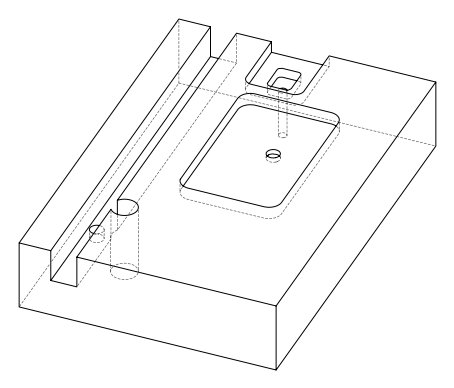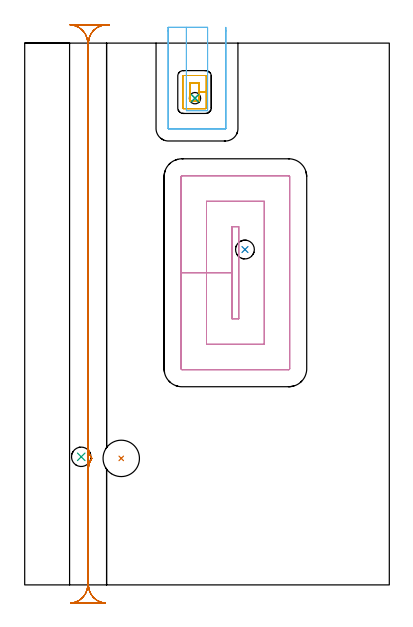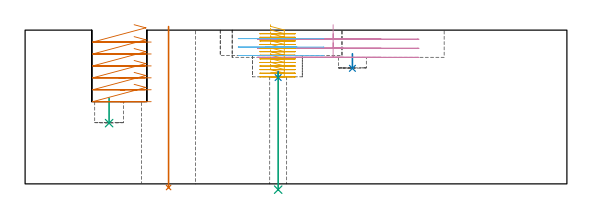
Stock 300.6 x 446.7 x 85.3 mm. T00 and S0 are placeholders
(PLAN: 9 operations, 8 tool changes, 28 min)
(1 INDEXABLE_INSERT_DRILL_THROUGH_HOLE_FROM_SOLID | STEP1HOLE_1 | NXT0302_031 | 0.36 min | 60241 mm3)
(2 INDEXABLE_INSERT_DRILL_BLIND_HOLE_FROM_SOLID | STEP1POCKET | NXT0302_002 | 0.04 min | 3956 mm3)
(3 INDEXABLE_INSERT_DRILL_BLIND_HOLE_FROM_SOLID_1 | STEP1POCKET_1 | NXT0302_003 | 0.07 min | 10313 mm3)
(4 MILL_RECTANGULAR_POCKET | POCKET_RECTANGULAR_STRAIGHT | UGT0201_006 | Follow Part, ap 7, ae 75% | 6.59 min | 328023 mm3)
(5 MILL_RECTANGULAR_POCKET_1 | POCKET_RECTANGULAR_STRAIGHT_1 | UGT0201_007 | Follow Part, ap 2, ae 75% | 4.81 min | 24800 mm3)
(6 MILL_SLOT | SLOT_PARTIAL_RECTANGULAR | UGT0201_104 | Follow Part, ap 5, ae 75% | 2.69 min | 62696 mm3)
(7 MILL_RECTANGULAR_SLOT | SLOT_RECTANGULAR | UGT0201_018 | Follow Part, ap 7.5, ae 75% | 13.15 min | 531547 mm3)
(8 SPOT_DRILL | STEP1HOLE | NXT0321_9005460120000 | 0.03 min | 7 mm3)
(9 DRILL_THROUGH_HOLE_INTO_CENTER | STEP1HOLE | NXT0301_065 | 0.27 min | 4120 mm3)
(TOOL NXT0302_031 | Index. Insert Drill 30mm [880-D3000L32-05] | D30 PA176 FL150 Z2)
(TOOL NXT0302_002 | Index. Insert Drill 15.5mm [880-D1550L20-05] | D15.5 PA176 FL78 Z2)
(TOOL NXT0302_003 | Index. Insert Drill 16mm [880-D1600L20-05] | D16 PA176 FL80 Z2)
(TOOL UGT0201_006 | End Mill 28 mm | D28 FL25 Z2)
(TOOL UGT0201_007 | End Mill 8 mm | D8 FL19 Z4)
(TOOL UGT0201_104 | End Mill 20 mm | D20 FL22 Z2)
(TOOL UGT0201_018 | End mill 30 mm | D30 FL50 Z4)
(TOOL NXT0321_9005460120000 | NC Spot Drill, 142deg, 12mm, Carbide, Uncoated | D12 PA142 FL30 Z2)
(TOOL NXT0301_065 | Carbide Drill 9.4mm [860.1-0940-075A1-MM 2214] | D9.4 PA140 FL98 Z2)
(OP 1 INDEXABLE_INSERT_DRILL_THROUGH_HOLE_FROM_SOLID)
G17 G21 G94 G90
T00 M6
G54
G17 G0 G90 X79.6 Y104.3 S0 M3
G43 Z95.3 H1
G94 G81 G98 Z-2.024 F250. R87.3
G80
M5
M2
(OP 2 INDEXABLE_INSERT_DRILL_BLIND_HOLE_FROM_SOLID)
G17 G21 G94 G90
T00 M6
G54
G17 G0 G90 X181.6 Y276.5 S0 M3
G43 Z95.3 H1
G94 G81 G98 Z64.1 F250. R72.2
G80
M5
M2
(OP 3 INDEXABLE_INSERT_DRILL_BLIND_HOLE_FROM_SOLID_1)
G17 G21 G94 G90
T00 M6
G54
G17 G0 G90 X46.6 Y105.6 S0 M3
G43 Z95.3 H1
G94 G81 G98 Z33.7 F250. R47.6
G80
M5
M2
(OP 4 MILL_RECTANGULAR_POCKET)
G17 G21 G94 G90
T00 M6
G54
G17 G0 G90 X170.9 Y287.331 S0 M3
G43 Z95.3 H0
Z88.3
G94 G1 Y257.35 Z80.267 F250.
Y219.4 F500.
X176.5
Y295.3
X170.9
Y257.35
X149.9
Y198.4
X197.5
Y316.3
X149.9
Y257.35
X128.9
Y178.2
G3 X129.7 Y177.4 R0.8
G1 X217.7
G3 X218.5 Y178.2 R0.8
G1 Y336.5
G3 X217.7 Y337.3 R0.8
G1 X129.7
G3 X128.9 Y336.5 R0.8
G1 Y257.35
Y256.35
G0 X170.9 Y287.331 Z83.267
G1 Y257.35 Z75.233 F250.
Y219.4 F500.
X176.5
Y295.3
X170.9
Y257.35
X149.9
Y198.4
X197.5
Y316.3
X149.9
Y257.35
X128.9
Y178.2
G3 X129.7 Y177.4 R0.8
G1 X217.7
G3 X218.5 Y178.2 R0.8
G1 Y336.5
G3 X217.7 Y337.3 R0.8
G1 X129.7
G3 X128.9 Y336.5 R0.8
G1 Y257.35
Y256.35
G0 X170.9 Y287.331 Z78.233
G1 Y257.35 Z70.2 F250.
Y219.4 F500.
X176.5
Y295.3
X170.9
Y257.35
X149.9
Y198.4
X197.5
Y316.3
X149.9
Y257.35
X128.9
Y178.2
G3 X129.7 Y177.4 R0.8
G1 X217.7
G3 X218.5 Y178.2 R0.8
G1 Y336.5
G3 X217.7 Y337.3 R0.8
G1 X129.7
G3 X128.9 Y336.5 R0.8
G1 Y257.35
Y256.35
G0 Z95.3
M5
M2
(OP 5 MILL_RECTANGULAR_POCKET_1)
G17 G21 G94 G90
T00 M6
G54
G17 G0 G90 X136.2 Y402.082 S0 M3
G43 Z95.3 H0
Z88.3
G94 G1 Y398.7 Z87.394 F250.
X143.8 Z85.357
Y406.35 Z83.308
Y414. F500.
X136.2
Y398.7
X143.8
Y406.35
X149.8
Y419.5
G3 X149.3 Y420. R0.5
G1 X130.7
G3 X130.2 Y419.5 R0.5
G1 Y393.2
G3 X130.7 Y392.7 R0.5
G1 X149.3
G3 X149.8 Y393.2 R0.5
G1 Y406.35
Y407.35
G0 X136.2 Y402.082 Z86.308
G1 Y398.7 Z85.402 F250.
X143.8 Z83.365
Y406.35 Z81.315
Y414. F500.
X136.2
Y398.7
X143.8
Y406.35
X149.8
Y419.5
G3 X149.3 Y420. R0.5
G1 X130.7
G3 X130.2 Y419.5 R0.5
G1 Y393.2
G3 X130.7 Y392.7 R0.5
G1 X149.3
G3 X149.8 Y393.2 R0.5
G1 Y406.35
Y407.35
G0 X136.2 Y402.082 Z84.315
G1 Y398.7 Z83.409 F250.
X143.8 Z81.373
Y406.35 Z79.323
Y414. F500.
X136.2
Y398.7
X143.8
Y406.35
X149.8
Y419.5
G3 X149.3 Y420. R0.5
G1 X130.7
G3 X130.2 Y419.5 R0.5
G1 Y393.2
G3 X130.7 Y392.7 R0.5
G1 X149.3
G3 X149.8 Y393.2 R0.5
G1 Y406.35
Y407.35
G0 X136.2 Y402.082 Z82.323
G1 Y398.7 Z81.417 F250.
X143.8 Z79.381
Y406.35 Z77.331
Y414. F500.
X136.2
Y398.7
X143.8
Y406.35
X149.8
Y419.5
G3 X149.3 Y420. R0.5
G1 X130.7
G3 X130.2 Y419.5 R0.5
G1 Y393.2
G3 X130.7 Y392.7 R0.5
G1 X149.3
G3 X149.8 Y393.2 R0.5
G1 Y406.35
Y407.35
G0 X136.2 Y402.082 Z80.331
G1 Y398.7 Z79.425 F250.
X143.8 Z77.388
Y406.35 Z75.338
Y414. F500.
X136.2
Y398.7
X143.8
Y406.35
X149.8
Y419.5
G3 X149.3 Y420. R0.5
G1 X130.7
G3 X130.2 Y419.5 R0.5
G1 Y393.2
G3 X130.7 Y392.7 R0.5
G1 X149.3
G3 X149.8 Y393.2 R0.5
G1 Y406.35
Y407.35
G0 X136.2 Y402.082 Z78.338
G1 Y398.7 Z77.432 F250.
X143.8 Z75.396
Y406.35 Z73.346
Y414. F500.
X136.2
Y398.7
X143.8
Y406.35
X149.8
Y419.5
G3 X149.3 Y420. R0.5
G1 X130.7
G3 X130.2 Y419.5 R0.5
G1 Y393.2
G3 X130.7 Y392.7 R0.5
G1 X149.3
G3 X149.8 Y393.2 R0.5
G1 Y406.35
Y407.35
G0 X136.2 Y402.082 Z76.346
G1 Y398.7 Z75.44 F250.
X143.8 Z73.404
Y406.35 Z71.354
Y414. F500.
X136.2
Y398.7
X143.8
Y406.35
X149.8
Y419.5
G3 X149.3 Y420. R0.5
G1 X130.7
G3 X130.2 Y419.5 R0.5
G1 Y393.2
G3 X130.7 Y392.7 R0.5
G1 X149.3
G3 X149.8 Y393.2 R0.5
G1 Y406.35
Y407.35
G0 X136.2 Y402.082 Z74.354
G1 Y398.7 Z73.448 F250.
X143.8 Z71.411
Y406.35 Z69.361
Y414. F500.
X136.2
Y398.7
X143.8
Y406.35
X149.8
Y419.5
G3 X149.3 Y420. R0.5
G1 X130.7
G3 X130.2 Y419.5 R0.5
G1 Y393.2
G3 X130.7 Y392.7 R0.5
G1 X149.3
G3 X149.8 Y393.2 R0.5
G1 Y406.35
Y407.35
G0 X136.2 Y402.082 Z72.361
G1 Y398.7 Z71.455 F250.
X143.8 Z69.419
Y406.35 Z67.369
Y414. F500.
X136.2
Y398.7
X143.8
Y406.35
X149.8
Y419.5
G3 X149.3 Y420. R0.5
G1 X130.7
G3 X130.2 Y419.5 R0.5
G1 Y393.2
G3 X130.7 Y392.7 R0.5
G1 X149.3
G3 X149.8 Y393.2 R0.5
G1 Y406.35
Y407.35
G0 X136.2 Y402.082 Z70.369
G1 Y398.7 Z69.463 F250.
X143.8 Z67.427
Y406.35 Z65.377
Y414. F500.
X136.2
Y398.7
X143.8
Y406.35
X149.8
Y419.5
G3 X149.3 Y420. R0.5
G1 X130.7
G3 X130.2 Y419.5 R0.5
G1 Y393.2
G3 X130.7 Y392.7 R0.5
G1 X149.3
G3 X149.8 Y393.2 R0.5
G1 Y406.35
Y407.35
G0 X136.2 Y402.082 Z68.377
G1 Y398.7 Z67.471 F250.
X143.8 Z65.434
Y406.35 Z63.385
Y414. F500.
X136.2
Y398.7
X143.8
Y406.35
X149.8
Y419.5
G3 X149.3 Y420. R0.5
G1 X130.7
G3 X130.2 Y419.5 R0.5
G1 Y393.2
G3 X130.7 Y392.7 R0.5
G1 X149.3
G3 X149.8 Y393.2 R0.5
G1 Y406.35
Y407.35
G0 X136.2 Y402.082 Z66.385
G1 Y398.7 Z65.479 F250.
X143.8 Z63.442
Y406.35 Z61.392
Y414. F500.
X136.2
Y398.7
X143.8
Y406.35
X149.8
Y419.5
G3 X149.3 Y420. R0.5
G1 X130.7
G3 X130.2 Y419.5 R0.5
G1 Y393.2
G3 X130.7 Y392.7 R0.5
G1 X149.3
G3 X149.8 Y393.2 R0.5
G1 Y406.35
Y407.35
G0 X136.2 Y402.082 Z64.392
G1 Y398.7 Z63.486 F250.
X143.8 Z61.45
Y406.35 Z59.4
Y414. F500.
X136.2
Y398.7
X143.8
Y406.35
X149.8
Y419.5
G3 X149.3 Y420. R0.5
G1 X130.7
G3 X130.2 Y419.5 R0.5
G1 Y393.2
G3 X130.7 Y392.7 R0.5
G1 X149.3
G3 X149.8 Y393.2 R0.5
G1 Y406.35
Y407.35
G0 Z95.3
M5
M2
(OP 6 MILL_SLOT)
G17 G21 G94 G90
T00 M6
G54
G17 G0 G90 X133.3 Y459.7 S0 M3
G43 Z95.3 H0
Z80.6
G94 G1 Y456.7 F250.
Y391. F500.
X150.8
Y456.7
Y459.7 F250.
X118.3
Y456.7
Y376.3 F500.
G3 X118.6 Y376. R0.3
G1 X165.5
G3 X165.8 Y376.3 R0.3
G1 Y456.7
Y459.7 F250.
G0 X133.3 Z75.9
G1 Y456.7
Y391. F500.
X150.8
Y456.7
Y459.7 F250.
X118.3
Y456.7
Y376.3 F500.
G3 X118.6 Y376. R0.3
G1 X165.5
G3 X165.8 Y376.3 R0.3
G1 Y456.7
Y459.7 F250.
G0 X133.3 Z71.2
G1 Y456.7
Y391. F500.
X150.8
Y456.7
Y459.7 F250.
X118.3
Y456.7
Y376.3 F500.
G3 X118.6 Y376. R0.3
G1 X165.5
G3 X165.8 Y376.3 R0.3
G1 Y456.7
Y459.7 F250.
G0 Z95.3
M5
M2
(OP 7 MILL_RECTANGULAR_SLOT)
G17 G21 G94 G90
T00 M6
G54
G17 G0 G90 X60.497 Y461.7 S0 M3
G43 Z95.3 H0
Z88.3
G94 G1 X66.952 Z86.57 F250.
Y461.69 Z86.568
Y461.7 Z86.565
X37.548 Z78.686
Y461.69 Z78.683
G2 X52. Y446.7 R15. F500.
G1 Y0.
G2 X37.948 Y-14.97 R15.
G1 Y-15.
X66.552
Y-14.97
G2 X52.5 Y0. R15.
G1 Y95.435
G2 X55.4 Y104.3 R15.
X52.5 Y113.165 R15.
G1 Y446.7
G2 X66.952 Y461.69 R15.
G1 X69.95 Y461.8 F250.
G0 X60.497 Y461.7 Z81.683
G1 X66.952 Z79.954
Y461.69 Z79.951
Y461.7 Z79.948
X37.548 Z72.069
Y461.69 Z72.067
G2 X52. Y446.7 R15. F500.
G1 Y0.
G2 X37.948 Y-14.97 R15.
G1 Y-15.
X66.552
Y-14.97
G2 X52.5 Y0. R15.
G1 Y95.435
G2 X55.4 Y104.3 R15.
X52.5 Y113.165 R15.
G1 Y446.7
G2 X66.952 Y461.69 R15.
G1 X69.95 Y461.8 F250.
G0 X60.497 Y461.7 Z75.067
G1 X66.952 Z73.337
Y461.69 Z73.334
Y461.7 Z73.332
X37.548 Z65.453
Y461.69 Z65.45
G2 X52. Y446.7 R15. F500.
G1 Y0.
G2 X37.948 Y-14.97 R15.
G1 Y-15.
X66.552
Y-14.97
G2 X52.5 Y0. R15.
G1 Y95.435
G2 X55.4 Y104.3 R15.
X52.5 Y113.165 R15.
G1 Y446.7
G2 X66.952 Y461.69 R15.
G1 X69.95 Y461.8 F250.
G0 X60.497 Y461.7 Z68.45
G1 X66.952 Z66.72
Y461.69 Z66.718
Y461.7 Z66.715
X37.548 Z58.836
Y461.69 Z58.833
G2 X52. Y446.7 R15. F500.
G1 Y0.
G2 X37.948 Y-14.97 R15.
G1 Y-15.
X66.552
Y-14.97
G2 X52.5 Y0. R15.
G1 Y95.435
G2 X55.4 Y104.3 R15.
X52.5 Y113.165 R15.
G1 Y446.7
G2 X66.952 Y461.69 R15.
G1 X69.95 Y461.8 F250.
G0 X60.497 Y461.7 Z61.833
G1 X66.952 Z60.104
Y461.69 Z60.101
Y461.7 Z60.098
X37.548 Z52.219
Y461.69 Z52.217
G2 X52. Y446.7 R15. F500.
G1 Y0.
G2 X37.948 Y-14.97 R15.
G1 Y-15.
X66.552
Y-14.97
G2 X52.5 Y0. R15.
G1 Y95.435
G2 X55.4 Y104.3 R15.
X52.5 Y113.165 R15.
G1 Y446.7
G2 X66.952 Y461.69 R15.
G1 X69.95 Y461.8 F250.
G0 X60.497 Y461.7 Z55.217
G1 X66.952 Z53.487
Y461.69 Z53.484
Y461.7 Z53.482
X37.548 Z45.603
Y461.69 Z45.6
G2 X52. Y446.7 R15. F500.
G1 Y0.
G2 X37.948 Y-14.97 R15.
G1 Y-15.
X66.552
Y-14.97
G2 X52.5 Y0. R15.
G1 Y95.435
G2 X55.4 Y104.3 R15.
X52.5 Y113.165 R15.
G1 Y446.7
G2 X66.952 Y461.69 R15.
G1 X69.95 Y461.8 F250.
G0 Z95.3
M5
M2
(OP 8 SPOT_DRILL)
G17 G21 G94 G90
T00 M6
G54
G17 G0 G90 X140.4 Y401.3 S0 M3
G43 Z95.3 H0
G94 G81 G98 Z58.995 F250. R62.4
G80
M5
M2
(OP 9 DRILL_THROUGH_HOLE_INTO_CENTER)
G17 G21 G94 G90
T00 M6
G54
G17 G0 G90 X140.4 Y401.3 S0 M3
G43 Z95.3 H1
G94 G73 G98 Z-3.211 F250. Q8.944 R61.4
G80
M5
M2
